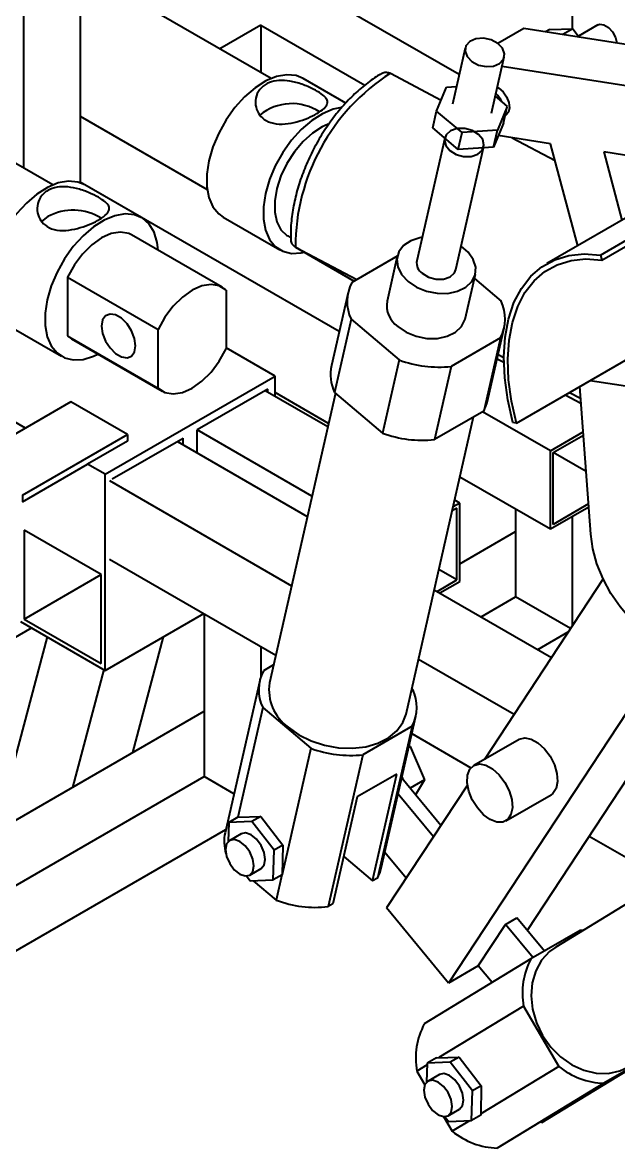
# Model space of a CAD drawing. Header units: millimetres. Extents: x -535 to 3636, y 24 to 870.
# Drawn here: x 1742.9 to 1780.2, y 174 to 244.3 of the extents above; entities that cross this region are included whole.
import ezdxf

# ---------------------------------------------------------------- set-up
doc = ezdxf.new("R2010")
doc.units = ezdxf.units.MM

msp = doc.modelspace()

# ---------------------------------------------------------------- linework, layer by layer
at = {"color": 7, "linetype": 'Continuous', "lineweight": 40}
for p, q in [((1777.2827, 301.8172), (1777.2827, 243.9355)), ((1743.0113, 282.9726), (1743.0113, 235.2428)), ((1746.5468, 280.9315), (1746.5468, 234.3192)), ((1744.8467, 234.1833), (1705.6882, 256.789)), ((1743.1237, 218.9885), (1692.6476, 248.1278)), ((1758.4776, 240.8276), (1746.5468, 247.7151)), ((1759.605, 247.2293), (1770.2251, 241.0984)), ((1757.8372, 244.1678), (1755.2644, 242.6825)), ((1757.8372, 244.1678), (1764.3373, 240.4154)), ((1757.8372, 244.1678), (1757.8372, 241.1973)), ((1778.8811, 244.1761), (1777.6708, 243.4774)), ((1774.2636, 243.9465), (1772.6419, 243.0103)), ((1781.5682, 242.8157), (1774.2636, 243.9465)), ((1775.8753, 243.8847), (1775.6189, 243.7367)), ((1775.8753, 243.8847), (1777.3174, 243.9367)), ((1777.3174, 243.9367), (1776.685, 243.5716)), ((1777.3174, 243.9367), (1777.7219, 243.4111)), ((1770.5967, 242.7314), (1769.7969, 239.2162)), ((1772.2346, 238.6616), (1773.0344, 242.1768)), ((1783.3452, 239.9523), (1772.8963, 241.5698)), ((1763.1417, 239.2897), (1760.4777, 240.8276)), ((1765.9213, 241.1567), (1769.0903, 239.4782)), ((1768.8062, 238.7949), (1769.4251, 240.2837)), ((1769.4251, 240.2837), (1770.049, 240.3244)), ((1779.0414, 229.8003), (1796.7191, 240.0054)), ((1772.4748, 239.7174), (1772.8856, 239.3701)), ((1772.8856, 239.3701), (1773.2253, 239.0829)), ((1779.1264, 229.4828), (1796.8041, 239.6879)), ((1746.5468, 238.4777), (1754.4779, 233.8992)), ((1768.5663, 237.7404), (1768.8062, 238.7949)), ((1770.3969, 237.4501), (1768.8062, 238.7949)), ((1773.2253, 239.0829), (1772.6064, 237.5941)), ((1772.9854, 238.0283), (1773.2253, 239.0829)), ((1773.0993, 238.529), (1773.1635, 238.5661)), ((1770.1569, 236.3955), (1768.5663, 237.7404)), ((1772.9854, 238.0283), (1772.3665, 236.5395)), ((1769.3168, 237.1059), (1767.5746, 229.4486)), ((1770.1569, 236.3955), (1770.3969, 237.4501)), ((1772.6064, 237.5941), (1770.3969, 237.4501)), ((1772.3665, 236.5395), (1772.6064, 237.5941)), ((1775.9272, 236.7532), (1772.6652, 237.2582)), ((1773.5362, 237.1234), (1776.2069, 235.7088)), ((1770.0123, 228.894), (1771.7425, 236.4989)), ((1772.3665, 236.5395), (1770.1569, 236.3955)), ((1777.6334, 230.3828), (1775.9272, 236.7532)), ((1787.8802, 234.9029), (1779.2475, 236.2392)), ((1779.2475, 236.2392), (1780.3899, 231.9741)), ((1785.9743, 235.1979), (1775.7003, 229.2669)), ((1762.722, 225.0234), (1746.5469, 234.3611)), ((1750.3823, 232.1423), (1746.8468, 234.1833)), ((1755.4781, 232.1672), (1759.0136, 230.1261)), ((1755.4142, 227.7941), (1749.7574, 231.0597)), ((1759.5136, 230.9922), (1759.7001, 230.8845)), ((1759.9699, 230.3096), (1763.6664, 228.1785)), ((1759.989, 230.2991), (1763.8225, 228.2686)), ((1766.3571, 229.7319), (1763.5131, 228.09)), ((1766.3558, 229.726), (1765.716, 226.9138)), ((1773.7994, 219.3086), (1791.4771, 229.5137)), ((1779.0414, 229.8003), (1779.1264, 229.4828)), ((1770.5914, 225.8046), (1771.2312, 228.6167)), ((1745.7612, 228.4247), (1751.4181, 225.159)), ((1745.7612, 228.4247), (1745.7612, 224.7502)), ((1771.1678, 228.338), (1772.8368, 226.927)), ((1755.6607, 227.6082), (1755.6607, 223.9338)), ((1763.2783, 227.4684), (1762.2386, 222.8987)), ((1763.4705, 225.7914), (1762.4308, 221.2217)), ((1763.4705, 225.7914), (1766.4728, 223.2531)), ((1741.8472, 225.5228), (1745.3827, 223.4818)), ((1751.4181, 221.4846), (1751.4181, 225.159)), ((1771.9894, 220.6802), (1773.0291, 225.25)), ((1745.7612, 224.7502), (1751.4181, 221.4846)), ((1745.7612, 224.7502), (1746.0077, 224.5644)), ((1746.0077, 224.5644), (1751.6645, 221.2987)), ((1772.7943, 224.6284), (1769.7121, 222.8491)), ((1772.7943, 224.6284), (1771.7546, 220.0586)), ((1758.7211, 222.2305), (1755.6607, 223.9972)), ((1766.4728, 223.2531), (1765.4331, 218.6834)), ((1772.5906, 223.3226), (1773.0092, 223.1009)), ((1772.6519, 223.592), (1773.0077, 223.4035)), ((1748.1145, 216.1074), (1758.7211, 222.2305)), ((1758.7211, 220.9676), (1758.7211, 222.2305)), ((1769.7121, 222.8491), (1768.6724, 218.2793)), ((1778.4357, 212.3646), (1777.7513, 221.59)), ((1778.4068, 221.9684), (1781.0356, 221.5614)), ((1758.2792, 221.4269), (1753.8597, 218.8756)), ((1762.0084, 219.0699), (1758.1024, 221.3248)), ((1758.2792, 221.2228), (1758.2792, 221.4269)), ((1762.4872, 221.1741), (1758.3693, 203.075)), ((1762.057, 219.2832), (1758.7211, 221.2089)), ((1762.4308, 221.2217), (1765.4331, 218.6834)), ((1776.8472, 221.068), (1777.8286, 220.5482)), ((1777.1199, 221.2255), (1777.8053, 220.8624)), ((1745.9619, 220.6269), (1739.4115, 216.8455)), ((1749.4974, 218.5859), (1745.9619, 220.6269)), ((1766.9013, 201.1339), (1771.1242, 219.6947)), ((1771.7546, 220.0586), (1768.6724, 218.2793)), ((1775.9149, 217.5731), (1771.682, 220.0167)), ((1761.0233, 214.7401), (1753.8597, 218.8756)), ((1753.8597, 217.4469), (1753.8597, 218.8756)), ((1773.7994, 219.3086), (1773.567, 219.3446)), ((1775.9149, 217.5731), (1777.9617, 218.7547)), ((1742.947, 214.8044), (1749.4974, 218.5859)), ((1749.4974, 218.1776), (1747.0129, 216.7433)), ((1748.5565, 215.8141), (1752.9759, 218.3653)), ((1749.4974, 218.5859), (1749.4974, 218.1776)), ((1752.6223, 218.1612), (1760.736, 213.4773)), ((1752.9759, 217.9571), (1752.9759, 218.3653)), ((1776.0917, 217.471), (1777.9762, 218.5589)), ((1775.9149, 212.6739), (1775.9149, 217.5731)), ((1776.0917, 212.98), (1776.0917, 217.471)), ((1778.1449, 216.285), (1776.0917, 217.4703)), ((1742.947, 214.3962), (1747.0129, 216.7433)), ((1748.1145, 216.1074), (1747.0129, 216.7433)), ((1748.1145, 203.8593), (1748.1145, 216.1074)), ((1775.9149, 212.6739), (1770.2685, 215.9335)), ((1748.3797, 215.712), (1759.7509, 209.1475)), ((1742.947, 214.8044), (1742.947, 214.3962)), ((1770.0813, 214.0013), (1769.7907, 213.8335)), ((1770.2581, 214.3075), (1769.8441, 214.0685)), ((1770.2581, 214.3075), (1769.9402, 214.491)), ((1770.0813, 209.5103), (1770.0813, 214.0013)), ((1770.2581, 209.4082), (1770.2581, 214.3075)), ((1773.7471, 213.9253), (1773.7471, 208.4499)), ((1778.3102, 214.0566), (1775.9149, 212.6739)), ((1778.2957, 214.2524), (1776.0917, 212.98)), ((1777.2827, 213.4634), (1777.2827, 206.6431)), ((1747.867, 209.8404), (1743.0587, 212.6162)), ((1743.0587, 212.6162), (1743.0587, 207.0637)), ((1770.2581, 210.5178), (1773.7471, 212.532)), ((1748.3797, 210.8128), (1758.7657, 204.8171)), ((1748.5565, 210.7107), (1748.5565, 210.7107)), ((1748.5565, 210.7107), (1748.5565, 210.7107)), ((1743.0587, 207.0637), (1747.867, 209.8395)), ((1747.867, 204.2879), (1747.867, 209.8404)), ((1770.0813, 209.5103), (1768.955, 210.1605)), ((1779.2111, 209.5729), (1771.7938, 198.3039)), ((1768.6678, 208.8983), (1775.9863, 204.6735)), ((1768.8445, 208.7963), (1770.0813, 209.5103)), ((1769.0214, 208.6943), (1770.2581, 209.4082)), ((1771.5959, 207.208), (1773.7471, 208.4499)), ((1777.171, 206.4734), (1773.7471, 208.4499)), ((1742.8112, 206.9208), (1748.1145, 203.8593)), ((1743.0587, 207.0637), (1747.867, 204.2879)), ((1748.1145, 203.8593), (1754.2696, 207.4126)), ((1754.3017, 207.394), (1754.3017, 197.2243)), ((1743.5204, 206.5114), (1739.7562, 204.3384)), ((1775.132, 205.1667), (1777.0333, 206.2643)), ((1744.4937, 205.9495), (1741.2456, 193.7692)), ((1749.8302, 198.725), (1751.7607, 205.9642)), ((1757.8372, 205.353), (1757.8372, 203.481)), ((1783.4465, 205.4298), (1769.5581, 184.3289)), ((1786.1533, 205.379), (1774.4669, 187.6237)), ((1758.6251, 204.1992), (1757.9947, 203.8353)), ((1767.6827, 204.5686), (1773.6499, 201.1238)), ((1748.0293, 203.9085), (1746.0678, 196.553)), ((1757.7599, 203.2137), (1755.6005, 193.7227)), ((1767.2621, 202.7198), (1767.3184, 202.6722)), ((1709.4719, 175.4267), (1754.3017, 201.3064)), ((1757.9522, 201.5367), (1756.3931, 194.684)), ((1757.9522, 201.5367), (1760.9545, 198.9983)), ((1765.3514, 191.5042), (1767.5107, 200.9952)), ((1767.2759, 200.3736), (1764.1937, 198.5943)), ((1767.2759, 200.3736), (1765.1166, 190.8826)), ((1767.264, 199.911), (1770.9572, 197.779)), ((1767.1652, 199.1143), (1767.0703, 199.0595)), ((1767.0916, 199.1529), (1767.1652, 199.1143)), ((1767.1652, 199.1143), (1768.0453, 197.0178)), ((1773.9571, 199.5527), (1771.1287, 197.9199)), ((1760.9545, 198.9983), (1759.1598, 191.1102)), ((1764.1937, 198.5943), (1762.0343, 189.1033)), ((1713.0075, 173.3857), (1754.3017, 197.2243)), ((1756.1539, 196.155), (1754.3017, 197.2243)), ((1766.3324, 197.3862), (1763.8576, 195.9574)), ((1764.8129, 190.7073), (1766.3324, 197.3862)), ((1769.0723, 194.169), (1766.6314, 197.1305)), ((1766.6486, 197.206), (1766.731, 197.0097)), ((1768.0453, 197.0178), (1767.1502, 196.5011)), ((1768.0453, 197.0178), (1767.4859, 196.0938)), ((1770.7372, 196.6986), (1765.687, 189.0257)), ((1763.8576, 195.9574), (1762.338, 189.2786)), ((1768.6089, 193.4651), (1766.4057, 196.1383)), ((1773.1285, 194.4557), (1775.9569, 196.0885)), ((1755.8364, 194.365), (1755.8002, 193.1721)), ((1756.3904, 194.6849), (1755.8364, 194.365)), ((1757.2778, 194.419), (1755.8364, 194.365)), ((1756.3904, 194.6849), (1757.83, 194.7378)), ((1757.83, 194.7378), (1757.2778, 194.419)), ((1758.6631, 192.6208), (1757.2778, 194.419)), ((1757.83, 194.7378), (1759.2153, 192.9396)), ((1715.8353, 170.9354), (1755.6447, 193.9169)), ((1756.5967, 193.6494), (1755.8896, 193.2412)), ((1788.3719, 193.9625), (1776.248, 186.5826)), ((1778.3442, 193.5146), (1783.1133, 190.7615)), ((1759.2153, 192.9396), (1758.6631, 192.6208)), ((1759.2153, 192.9396), (1759.161, 191.0885)), ((1758.6069, 190.7687), (1758.6631, 192.6208)), ((1763.0099, 192.2317), (1764.8129, 190.7073)), ((1766.9033, 190.8736), (1765.5746, 192.4856)), ((1757.1395, 191.0761), (1757.8466, 191.4843)), ((1756.9318, 191.018), (1757.1655, 190.7147)), ((1757.1655, 190.7147), (1758.6069, 190.7687)), ((1757.3585, 190.7219), (1758.7951, 189.5073)), ((1759.161, 191.0885), (1758.6069, 190.7687)), ((1759.1539, 191.0844), (1758.7951, 189.5073)), ((1765.1166, 190.8826), (1764.8129, 190.7073)), ((1762.338, 189.2786), (1762.0343, 189.1033)), ((1769.5581, 184.3289), (1765.687, 189.0257)), ((1771.4142, 185.4004), (1773.1199, 187.9919)), ((1773.1199, 187.9919), (1773.827, 188.4001)), ((1774.8343, 185.9117), (1773.1199, 187.9919)), ((1775.5415, 186.3199), (1773.827, 188.4001)), ((1777.7841, 187.6146), (1774.7019, 185.8353)), ((1777.936, 187.6101), (1777.7841, 187.6146)), ((1774.7019, 185.8353), (1768.0425, 181.7817)), ((1771.4142, 185.4004), (1769.5581, 184.3289)), ((1772.2739, 184.3573), (1771.4142, 185.4004)), ((1774.2366, 182.8875), (1768.957, 179.6738)), ((1774.2366, 182.8875), (1776.445, 179.1297)), ((1768.2238, 179.3352), (1768.1877, 178.1423)), ((1768.8031, 179.6696), (1768.2238, 179.3352)), ((1769.6653, 179.3892), (1768.2238, 179.3352)), ((1768.8031, 179.6696), (1770.2175, 179.708)), ((1770.2175, 179.708), (1769.6653, 179.3892)), ((1771.0506, 177.591), (1769.6653, 179.3892)), ((1770.2175, 179.708), (1771.6028, 177.9098)), ((1782.3437, 179.8557), (1775.6843, 175.8021)), ((1782.3437, 179.8557), (1779.2615, 178.0764)), ((1768.2205, 179.2254), (1767.5773, 178.8339)), ((1767.5773, 178.8339), (1768.08, 177.9785)), ((1776.445, 179.1297), (1771.5751, 176.1654)), ((1768.9842, 178.6196), (1768.2771, 178.2114)), ((1779.2615, 178.0764), (1772.6021, 174.0228)), ((1775.3807, 175.6268), (1780.0669, 178.4794)), ((1780.0669, 178.4794), (1777.592, 177.0506)), ((1770.9944, 175.7388), (1771.0506, 177.591)), ((1771.6028, 177.9098), (1771.0506, 177.591)), ((1771.6028, 177.9098), (1771.5736, 176.0732)), ((1777.592, 177.0506), (1772.9058, 174.1981)), ((1769.2487, 175.9898), (1769.7856, 175.0761)), ((1769.3193, 175.9882), (1769.553, 175.6849)), ((1769.527, 176.0463), (1770.2341, 176.4545)), ((1771.5736, 176.0732), (1770.9944, 175.7388)), ((1769.553, 175.6849), (1770.9944, 175.7388)), ((1770.8665, 175.7341), (1769.7856, 175.0761)), ((1775.347, 175.6841), (1775.3807, 175.6268)), ((1775.6843, 175.8021), (1775.3807, 175.6268)), ((1772.9058, 174.1981), (1772.6021, 174.0228))]:
    msp.add_line(p, q, dxfattribs=at)
at = {"color": 8, "linetype": 'Continuous', "lineweight": 40}
msp.add_line((1759.989, 230.2991), (1763.6668, 228.1788), dxfattribs=at)
at = {"color": 7, "linetype": 'Continuous', "lineweight": 40, "flags": 128}
for points in [[(1778.8811, 244.1761), (1779.0071, 244.219), (1779.2653, 244.1824), (1779.541, 244.0131), (1779.7924, 243.7367), (1779.9812, 243.3954), (1780.0779, 243.0464)], [(1772.3634, 241.6046), (1772.7448, 241.7696), (1772.9847, 242.0387), (1773.0466, 242.3711), (1772.9211, 242.7161), (1772.6273, 243.0212), (1772.2099, 243.24), (1771.7324, 243.3391), (1771.2676, 243.3035), (1770.8862, 243.1386), (1770.6463, 242.8695), (1770.5844, 242.5371), (1770.7099, 242.1921), (1771.0037, 241.887), (1771.4211, 241.6682), (1771.8986, 241.569), (1772.3634, 241.6046)], [(1760.4777, 240.8276), (1760.0287, 241.007), (1759.4466, 241.059), (1758.8114, 240.9462), (1758.1461, 240.6726), (1757.4747, 240.2481), (1756.8215, 239.688), (1756.2101, 239.0126), (1755.6626, 238.2463), (1755.1988, 237.4168), (1754.8354, 236.5541), (1754.5856, 235.6893), (1754.4584, 234.8537), (1754.4584, 234.0775), (1754.5856, 233.3888), (1754.8354, 232.8125), (1755.1988, 232.3693), (1755.4781, 232.1672)], [(1772.603, 240.2807), (1772.6932, 240.2308), (1772.9613, 240.0009), (1773.1841, 239.6843), (1773.3276, 239.3293), (1773.37, 238.99), (1773.3049, 238.718), (1773.1635, 238.5661)], [(1762.8652, 239.0093), (1762.3469, 238.9052), (1761.6816, 238.6316), (1761.0103, 238.2071), (1760.357, 237.647), (1759.7456, 236.9716), (1759.1981, 236.2053), (1758.7343, 235.3758), (1758.3709, 234.5131), (1758.1211, 233.6483), (1757.9939, 232.8127), (1757.9939, 232.0365), (1758.1211, 231.3478), (1758.3709, 230.7714), (1758.7343, 230.3283), (1759.1981, 230.0343), (1759.7456, 229.9001), (1760.357, 229.9307), (1760.5539, 229.973)], [(1762.031, 237.9662), (1761.6665, 237.8062), (1761.0558, 237.4154), (1760.4665, 236.8862), (1759.9261, 236.2434), (1759.46, 235.5171), (1759.0899, 234.7412), (1758.833, 233.9519), (1758.7016, 233.1863), (1758.7016, 232.48), (1758.833, 231.8661), (1759.0899, 231.3734), (1759.46, 231.0248), (1759.5136, 230.9922)], [(1771.3831, 236.0941), (1771.6619, 236.341), (1771.7693, 236.6624), (1771.6889, 237.0092), (1771.433, 237.3287), (1771.0405, 237.5723), (1770.5712, 237.7028), (1770.0965, 237.7004), (1769.6887, 237.5655), (1769.4099, 237.3186), (1769.3025, 236.9972), (1769.3829, 236.6504), (1769.6388, 236.3309), (1770.0313, 236.0873), (1770.5006, 235.9568), (1770.9753, 235.9591), (1771.3831, 236.0941)], [(1746.8468, 234.1833), (1746.3978, 234.3627), (1745.8157, 234.4147), (1745.1805, 234.3019), (1744.5152, 234.0283), (1743.8438, 233.6038), (1743.1906, 233.0437), (1742.5792, 232.3683), (1742.0317, 231.602), (1741.5679, 230.7725), (1741.2045, 229.9097), (1740.9547, 229.045), (1740.8275, 228.2094), (1740.8275, 227.4332), (1740.9547, 226.7445), (1741.2045, 226.1681), (1741.5679, 225.725), (1741.8472, 225.5228)], [(1744.5238, 232.2006), (1744.14, 231.9047), (1744.1386, 231.9033)], [(1751.4111, 230.1051), (1751.3542, 230.5888), (1751.1648, 231.2243), (1750.8568, 231.7363), (1750.4413, 232.1066), (1749.9333, 232.3216), (1749.3512, 232.3737), (1748.716, 232.2609), (1748.0507, 231.9873), (1747.3794, 231.5627), (1746.7262, 231.0027), (1746.1148, 230.3273), (1745.5672, 229.561), (1745.1034, 228.7315), (1744.74, 227.8687), (1744.4902, 227.0039), (1744.363, 226.1684), (1744.363, 225.3922), (1744.4902, 224.7035), (1744.74, 224.1271), (1745.1034, 223.6839), (1745.5672, 223.39), (1746.1148, 223.2558), (1746.7262, 223.2863), (1747.3794, 223.4804), (1747.6614, 223.6097)], [(1749.7574, 231.0597), (1749.5816, 231.1438), (1749.0684, 231.2354), (1748.4917, 231.1439), (1747.8825, 230.8741), (1747.2733, 230.4405), (1746.6967, 229.8662), (1746.1835, 229.1821), (1745.7612, 228.4247)], [(1767.9074, 230.9115), (1767.7629, 230.8849), (1767.1962, 230.6934), (1766.7479, 230.3891), (1766.4513, 229.9945), (1766.3284, 229.5388), (1766.3884, 229.0558), (1766.6267, 228.5815), (1767.0257, 228.1508)], [(1767.0257, 228.1508), (1767.5558, 227.7959), (1768.1778, 227.543), (1768.8453, 227.4108), (1769.5091, 227.4092), (1770.1197, 227.5383), (1770.632, 227.7886), (1771.008, 228.1413), (1771.2197, 228.5705), (1771.2514, 229.0442), (1771.1009, 229.5274), (1770.7792, 229.9841), (1770.3451, 230.3569)], [(1773.567, 219.3446), (1773.2493, 220.7562), (1773.062, 222.1278), (1773.008, 223.4393), (1773.0881, 224.6716), (1773.301, 225.8067), (1773.6437, 226.8281), (1774.1111, 227.7209), (1774.6965, 228.4721), (1775.3913, 229.0706), (1776.1854, 229.5079), (1777.0672, 229.7775), (1778.0238, 229.8754), (1779.0414, 229.8003)], [(1773.7994, 219.3086), (1773.4902, 220.6822), (1773.308, 222.0169), (1773.2555, 223.2931), (1773.3334, 224.4922), (1773.5406, 225.5967), (1773.874, 226.5907), (1774.3289, 227.4594), (1774.8985, 228.1903), (1775.5746, 228.7728), (1776.3473, 229.1983), (1777.2054, 229.4606), (1778.1363, 229.5559), (1779.1264, 229.4828)], [(1767.9096, 228.6611), (1768.3063, 228.4214), (1768.7773, 228.2958), (1769.2507, 228.3036), (1769.6544, 228.4434), (1769.9272, 228.6941), (1770.0123, 228.894)], [(1755.6607, 227.6082), (1755.2384, 227.8781), (1754.7252, 227.9698), (1754.1486, 227.8782), (1753.5394, 227.6085), (1752.9302, 227.1748), (1752.3535, 226.6006), (1751.8403, 225.9165), (1751.4181, 225.159)], [(1750.0038, 224.1382), (1749.9399, 224.5941), (1749.7557, 225.0688), (1749.4735, 225.5051), (1749.1274, 225.8504), (1748.759, 226.063), (1748.4128, 226.1174), (1748.1307, 226.0069), (1747.9465, 225.7448), (1747.8825, 225.3628), (1747.9465, 224.907), (1748.1307, 224.4323), (1748.4128, 223.996), (1748.759, 223.6506), (1749.1274, 223.438), (1749.4735, 223.3836), (1749.7557, 223.4942), (1749.9399, 223.7562), (1750.0038, 224.1382)], [(1766.3859, 225.3387), (1766.916, 224.9838), (1767.5379, 224.7308), (1768.2055, 224.5987), (1768.8693, 224.5971), (1769.4799, 224.7262), (1769.9922, 224.9764), (1770.3682, 225.3292), (1770.5799, 225.7583), (1770.5914, 225.8046)], [(1751.4181, 221.4846), (1751.8403, 221.2147), (1752.3535, 221.1231), (1752.9302, 221.2146), (1753.5394, 221.4844), (1754.1486, 221.918), (1754.7252, 222.4922), (1755.2384, 223.1764), (1755.6607, 223.9338)], [(1785.2353, 205.5899), (1785.0366, 205.4903), (1784.4444, 205.3381), (1783.7842, 205.3582), (1783.0781, 205.5497), (1782.3496, 205.9062), (1781.6233, 206.4159), (1780.9234, 207.0616), (1780.2734, 207.8218), (1779.6949, 208.6709), (1779.2075, 209.5806), (1778.8273, 210.5204), (1778.5671, 211.4589), (1778.4357, 212.3646)], [(1759.5417, 200.3185), (1760.2116, 199.8422), (1760.9808, 199.4586), (1761.8177, 199.1832), (1762.688, 199.0275), (1763.5562, 198.9977), (1764.3867, 199.0951), (1765.1455, 199.3157), (1765.8015, 199.6505), (1766.3279, 200.0857), (1766.7031, 200.6036), (1766.9013, 201.1339)], [(1773.9571, 199.5527), (1773.9744, 199.5624), (1774.3178, 199.6464), (1774.7181, 199.5681), (1775.1395, 199.3347), (1775.5448, 198.9666), (1775.8978, 198.4968), (1776.1672, 197.9668), (1776.3291, 197.4239), (1776.3691, 196.9162), (1776.2836, 196.4889), (1776.0802, 196.1799), (1775.9569, 196.0885)], [(1770.8898, 197.6908), (1771.146, 197.9295), (1771.4894, 198.0136), (1771.8897, 197.9353), (1772.3111, 197.7018), (1772.7164, 197.3338), (1773.0694, 196.864), (1773.3388, 196.334), (1773.5007, 195.7911), (1773.5407, 195.2834), (1773.4552, 194.8561), (1773.2518, 194.5471), (1772.9486, 194.3839), (1772.5726, 194.381), (1772.1571, 194.5386), (1771.7391, 194.8428), (1771.3556, 195.2664), (1771.0409, 195.772), (1770.8228, 196.3145), (1770.7207, 196.8457), (1770.7438, 197.3185), (1770.8898, 197.6908)], [(1758.1055, 192.0566), (1758.0383, 192.486), (1757.8467, 192.9278), (1757.5599, 193.3146), (1757.2217, 193.5875), (1756.8834, 193.7051), (1756.5967, 193.6494)], [(1755.6307, 192.6689), (1755.6979, 192.2395), (1755.8895, 191.7977), (1756.1763, 191.4109), (1756.5145, 191.138), (1756.8528, 191.0204), (1757.1395, 191.0761), (1757.3311, 191.2966), (1757.3984, 191.6484), (1757.3311, 192.0778), (1757.1395, 192.5196), (1756.8528, 192.9064), (1756.5145, 193.1793), (1756.1763, 193.2969), (1755.8895, 193.2412), (1755.6979, 193.0207), (1755.6307, 192.6689)], [(1757.8466, 191.4843), (1757.8467, 191.4843), (1758.0383, 191.7049), (1758.1055, 192.0566)], [(1776.248, 186.5826), (1775.8634, 186.3032), (1775.3698, 185.7621), (1775.0054, 185.1016), (1774.7849, 184.3488), (1774.7175, 183.5343), (1774.8058, 182.6917), (1775.0463, 181.8554), (1775.4292, 181.0596)], [(1775.4292, 181.0596), (1775.9387, 180.3369), (1776.554, 179.7169), (1777.2499, 179.2251), (1777.9979, 178.8814), (1778.7674, 178.7), (1779.5269, 178.6883), (1780.2453, 178.8469), (1780.7976, 179.1084)], [(1770.2341, 176.4545), (1770.2341, 176.4545), (1770.4257, 176.675), (1770.493, 177.0268), (1770.4257, 177.4562), (1770.2341, 177.898), (1769.9474, 178.2847), (1769.6091, 178.5577), (1769.2709, 178.6753), (1768.9842, 178.6196)], [(1769.7859, 176.6186), (1769.7186, 177.048), (1769.527, 177.4898), (1769.2403, 177.8765), (1768.902, 178.1495), (1768.5638, 178.2671), (1768.277, 178.2114), (1768.0854, 177.9908), (1768.0181, 177.6391), (1768.0854, 177.2096), (1768.277, 176.7679), (1768.5638, 176.3811), (1768.902, 176.1082), (1769.2403, 175.9906), (1769.527, 176.0463), (1769.7186, 176.2668), (1769.7859, 176.6186)]]:
    msp.add_lwpolyline(points, dxfattribs=at)
at = {"color": 7, "linetype": 'Continuous', "lineweight": 40}
for centre, radius, start, end in [((1772.9417, 230.2716), 12.9527, 122.820291, 179.878196), ((1771.3857, 238.6957), 1.6445, 24.211511, 46.655971), ((1759.7656, 236.1069), 3.1526, 56.539246, 129.331307), ((1746.1062, 229.2623), 3.3374, 58.247111, 118.305007), ((1768.3574, 229.3166), 0.7938, 170.421302, 235.662041), ((1765.7766, 226.8984), 2.558, 152.236593, 205.642546), ((1767.3041, 226.6592), 1.6084, 170.893119, 235.188777), ((1770.5307, 225.8199), 2.5581, 332.237639, 25.642538), ((1768.933, 229.7896), 6.9842, 249.374831, 276.404331), ((1764.8363, 222.347), 2.6557, 168.010141, 205.070506), ((1769.6148, 221.222), 2.4356, 331.467549, 347.147622), ((1767.8933, 225.2199), 6.9842, 249.374831, 276.404331), ((1760.2582, 202.6437), 2.558, 152.236033, 205.643625), ((1761.2184, 202.6592), 2.8793, 171.697335, 234.38523), ((1765.0123, 201.5652), 2.5581, 332.237769, 25.642409), ((1763.4147, 205.535), 6.9843, 249.375203, 276.40396), ((1758.1093, 193.1737), 2.5681, 167.657342, 197.100703), ((1762.9772, 192.0459), 2.4352, 331.465183, 347.147546), ((1761.2553, 196.0436), 6.9839, 249.374429, 276.404734), ((1778.7648, 183.6834), 4.5976, 152.093195, 189.969263), ((1772.1055, 179.6299), 4.5976, 152.093201, 189.969693), ((1779.4127, 182.7733), 4.6993, 230.836558, 268.155713), ((1772.7534, 178.7197), 4.6993, 230.836558, 268.155713)]:
    msp.add_arc(centre, radius, start, end, dxfattribs=at)
for points, knots in [([(1765.3705, 241.1296), (1765.3982, 241.1495), (1765.4935, 241.2184), (1765.6901, 241.2429), (1765.8442, 241.1855), (1765.9213, 241.1567)], [0, 0, 0, 0, 0.1698976, 0.5847237, 1, 1, 1, 1]), ([(1761.3366, 238.6411), (1761.1512, 238.544), (1760.7807, 238.35), (1760.0791, 238.1087), (1759.338, 237.9629), (1758.6144, 237.9869), (1758.0274, 238.2351), (1757.6461, 238.6554), (1757.4674, 239.1815), (1757.5138, 239.7591), (1757.8168, 240.2734), (1758.3298, 240.6059), (1758.9611, 240.7344), (1759.6677, 240.6851), (1760.413, 240.482), (1761.1025, 240.1834), (1761.6204, 239.8787), (1761.9304, 239.6025), (1762.0358, 239.3323), (1761.9003, 239.0424), (1761.6043, 238.8004), (1761.3812, 238.6677), (1761.3366, 238.6411)], [0, 0, 0, 0, 0.0501759, 0.1002527, 0.1529346, 0.208707, 0.2614457, 0.3093549, 0.3583874, 0.4123266, 0.4678822, 0.5194586, 0.567975, 0.6180307, 0.6722132, 0.7277148, 0.7784123, 0.8259538, 0.8765975, 0.9318162, 0.9863799, 1, 1, 1, 1]), ([(1765.3662, 241.1363), (1765.2584, 241.072), (1764.8611, 240.8348), (1764.1924, 240.3297), (1763.3838, 239.5876), (1762.6274, 238.7406), (1761.9349, 237.8088), (1761.3177, 236.8079), (1760.786, 235.7555), (1760.3492, 234.6697), (1760.0142, 233.568), (1759.7922, 232.4703), (1759.6897, 231.5353), (1759.6971, 230.9858), (1759.6999, 230.7808)], [0, 0, 0, 0, 0.0340298, 0.12540863, 0.21671193, 0.30785987, 0.39883208, 0.48968293, 0.58050418, 0.67139655, 0.76244291, 0.85375443, 0.94542894, 1, 1, 1, 1]), ([(1744.5238, 233.8337), (1744.7092, 233.914), (1745.0797, 234.0743), (1745.7813, 234.0755), (1746.5224, 233.924), (1747.246, 233.6479), (1747.833, 233.3372), (1748.2143, 233.052), (1748.393, 232.7834), (1748.3466, 232.502), (1748.0436, 232.1951), (1747.5306, 231.8856), (1746.8993, 231.6109), (1746.1927, 231.3994), (1745.4474, 231.3033), (1744.7579, 231.404), (1744.2401, 231.722), (1743.93, 232.1842), (1743.8246, 232.7371), (1743.9601, 233.3071), (1744.2561, 233.6669), (1744.4792, 233.8059), (1744.5238, 233.8337)], [0, 0, 0, 0, 0.05017591, 0.10025265, 0.15293422, 0.20870657, 0.26144539, 0.30935456, 0.35838733, 0.41232648, 0.4678816, 0.51945905, 0.56797446, 0.61803055, 0.67221275, 0.72771464, 0.77841271, 0.82595371, 0.87659712, 0.93181614, 0.98637943, 1, 1, 1, 1]), ([(1759.706, 230.7808), (1759.7041, 230.7412), (1759.6982, 230.6202), (1759.7879, 230.441), (1759.922, 230.3464), (1759.989, 230.2991)], [0, 0, 0, 0, 0.1957311, 0.5976416, 1, 1, 1, 1])]:
    msp.add_open_spline(points, degree=3, knots=knots, dxfattribs=at)

doc.saveas('drawing.dxf')
